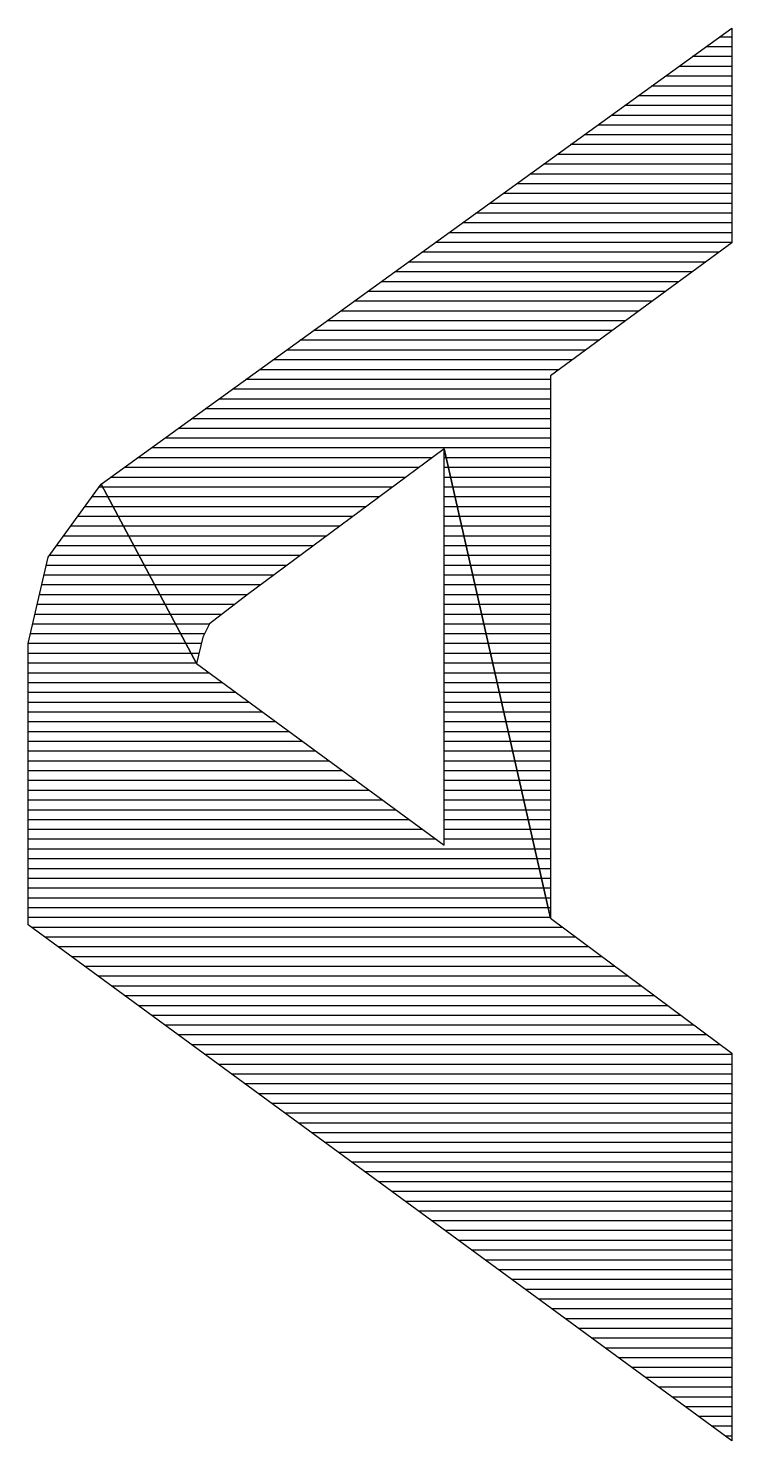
# Model space of a CAD drawing. Extents: x -25 to 108, y -8 to 51.
# Drawn here: x 70.816 to 72.366, y 17.364 to 20.473 of the extents above; entities that cross this region are included whole.
import ezdxf

# ---------------------------------------------------------------- set-up
doc = ezdxf.new("R2010")
doc.units = 0
doc.layers.add('BG_SILKBOTTOM20240221', color=40, linetype='CONTINUOUS')

msp = doc.modelspace()

# ---------------------------------------------------------------- linework, layer by layer
at = {"layer": 'BG_SILKBOTTOM20240221'}
for points in [[(70.976998, 19.469608), (72.366124, 20.473416)], [(72.366124, 20.473416), (72.366124, 20.000722)], [(72.366124, 20.432522), (72.309228, 20.432522)], [(72.366124, 20.453858), (72.338946, 20.453858)], [(72.366124, 20.410932), (72.279002, 20.410932)], [(72.366124, 20.389342), (72.249538, 20.389342)], [(72.366124, 20.346162), (72.189594, 20.346162)], [(72.366124, 20.367752), (72.21982, 20.367752)], [(72.366124, 20.324826), (72.16013, 20.324826)], [(72.366124, 20.281646), (72.100186, 20.281646)], [(72.366124, 20.303236), (72.130412, 20.303236)], [(72.366124, 20.260056), (72.070722, 20.260056)], [(72.366124, 20.21713), (72.010778, 20.21713)], [(72.366124, 20.238466), (72.041004, 20.238466)], [(72.366124, 20.19554), (71.981314, 20.19554)], [(72.366124, 20.15236), (71.92137, 20.15236)], [(72.366124, 20.17395), (71.951596, 20.17395)], [(72.366124, 20.13077), (71.891906, 20.13077)], [(72.366124, 20.109434), (71.862188, 20.109434)], [(72.366124, 20.066254), (71.802498, 20.066254)], [(72.366124, 20.087844), (71.831962, 20.087844)], [(72.366124, 20.044664), (71.77278, 20.044664)], [(72.366124, 20.001738), (71.71309, 20.001738)], [(72.366124, 20.023074), (71.742554, 20.023074)], [(72.366124, 20.000722), (71.966582, 19.708114)], [(72.33793, 19.980148), (71.683372, 19.980148)], [(72.279002, 19.936968), (71.623682, 19.936968)], [(72.30872, 19.958558), (71.653146, 19.958558)], [(72.249792, 19.915378), (71.593964, 19.915378)], [(72.190864, 19.872452), (71.534274, 19.872452)], [(72.220074, 19.894042), (71.563738, 19.894042)], [(72.161654, 19.850862), (71.504556, 19.850862)], [(72.131936, 19.829272), (71.47433, 19.829272)], [(72.073516, 19.786346), (71.41464, 19.786346)], [(72.102726, 19.807682), (71.444866, 19.807682)], [(72.043798, 19.764756), (71.384922, 19.764756)], [(71.985378, 19.721576), (71.325232, 19.721576)], [(72.014588, 19.743166), (71.355458, 19.743166)], [(71.966582, 19.699986), (71.295514, 19.699986)], [(71.966582, 19.708114), (71.966582, 18.514314)], [(71.966582, 19.65706), (71.235824, 19.65706)], [(71.966582, 19.67865), (71.26605, 19.67865)], [(71.966582, 19.63547), (71.206106, 19.63547)], [(71.966582, 19.59229), (71.146416, 19.59229)], [(71.966582, 19.61388), (71.176642, 19.61388)], [(71.966582, 19.570954), (71.116698, 19.570954)], [(71.966582, 19.549364), (71.087234, 19.549364)], [(71.732394, 19.547586), (71.298562, 19.225768)], [(71.732394, 19.547586), (71.966582, 18.514314)], [(71.732394, 18.675096), (71.732394, 19.547586)], [(71.966582, 18.514314), (71.732394, 19.547586)], [(71.676768, 19.506184), (71.02729, 19.506184)], [(71.705724, 19.527774), (71.057008, 19.527774)], [(71.736966, 19.527774), (71.732394, 19.527774)], [(71.741792, 19.506184), (71.732394, 19.506184)], [(71.966582, 19.527774), (71.737474, 19.527774)], [(71.966582, 19.506184), (71.7423, 19.506184)], [(70.859904, 19.308826), (70.976998, 19.469608)], [(70.976998, 19.469608), (71.186802, 19.074638)], [(71.186802, 19.074638), (70.976998, 19.469608)], [(71.647558, 19.484594), (70.997826, 19.484594)], [(71.746618, 19.484594), (71.732394, 19.484594)], [(71.966582, 19.484594), (71.747126, 19.484594)], [(70.99173, 19.441668), (70.95617, 19.441668)], [(70.9803, 19.463258), (70.972172, 19.463258)], [(71.618602, 19.463258), (70.980554, 19.463258)], [(71.5899, 19.441668), (70.991984, 19.441668)], [(71.751698, 19.463258), (71.732394, 19.463258)], [(71.756524, 19.441668), (71.732394, 19.441668)], [(71.966582, 19.463258), (71.751952, 19.463258)], [(71.966582, 19.441668), (71.756778, 19.441668)], [(71.002906, 19.420078), (70.94093, 19.420078)], [(71.56069, 19.420078), (71.003414, 19.420078)], [(71.76135, 19.420078), (71.732394, 19.420078)], [(71.966582, 19.420078), (71.761858, 19.420078)], [(71.026274, 19.376898), (70.909434, 19.376898)], [(71.014336, 19.398488), (70.924928, 19.398488)], [(71.531734, 19.398488), (71.014844, 19.398488)], [(71.502524, 19.376898), (71.026528, 19.376898)], [(71.766176, 19.398488), (71.732394, 19.398488)], [(71.771002, 19.376898), (71.732394, 19.376898)], [(71.966582, 19.398488), (71.766684, 19.398488)], [(71.966582, 19.376898), (71.77151, 19.376898)], [(71.03745, 19.355562), (70.893686, 19.355562)], [(71.473568, 19.355562), (71.037958, 19.355562)], [(71.776082, 19.355562), (71.732394, 19.355562)], [(71.966582, 19.355562), (71.776336, 19.355562)], [(71.06031, 19.312382), (70.862444, 19.312382)], [(71.04888, 19.333972), (70.878192, 19.333972)], [(71.444358, 19.333972), (71.049388, 19.333972)], [(71.415402, 19.312382), (71.060818, 19.312382)], [(71.780908, 19.333972), (71.732394, 19.333972)], [(71.785734, 19.312382), (71.732394, 19.312382)], [(71.966582, 19.333972), (71.781162, 19.333972)], [(71.966582, 19.312382), (71.786242, 19.312382)], [(70.815962, 19.11858), (70.859904, 19.308826)], [(71.07174, 19.290792), (70.855586, 19.290792)], [(71.386192, 19.290792), (71.071994, 19.290792)], [(71.79056, 19.290792), (71.732394, 19.290792)], [(71.966582, 19.290792), (71.791068, 19.290792)], [(71.08317, 19.269202), (70.850506, 19.269202)], [(71.35749, 19.269202), (71.083424, 19.269202)], [(71.795386, 19.269202), (71.732394, 19.269202)], [(71.966582, 19.269202), (71.795894, 19.269202)], [(71.105776, 19.226276), (70.840854, 19.226276)], [(71.094346, 19.247866), (70.84568, 19.247866)], [(71.328026, 19.247866), (71.094854, 19.247866)], [(71.299324, 19.226276), (71.106284, 19.226276)], [(71.298562, 19.225768), (71.215504, 19.162522)], [(71.800466, 19.247866), (71.732394, 19.247866)], [(71.805292, 19.226276), (71.732394, 19.226276)], [(71.966582, 19.247866), (71.80072, 19.247866)], [(71.966582, 19.226276), (71.805546, 19.226276)], [(71.117714, 19.204686), (70.83552, 19.204686)], [(71.270876, 19.204686), (71.117968, 19.204686)], [(71.810118, 19.204686), (71.732394, 19.204686)], [(71.966582, 19.204686), (71.810626, 19.204686)], [(71.14032, 19.161506), (70.825868, 19.161506)], [(71.12889, 19.183096), (70.830694, 19.183096)], [(71.242682, 19.183096), (71.129398, 19.183096)], [(71.21525, 19.161506), (71.140828, 19.161506)], [(71.215504, 19.162522), (71.201026, 19.133058)], [(71.814944, 19.183096), (71.732394, 19.183096)], [(71.81977, 19.161506), (71.732394, 19.161506)], [(71.966582, 19.183096), (71.815452, 19.183096)], [(71.966582, 19.161506), (71.820278, 19.161506)], [(71.15175, 19.14017), (70.821042, 19.14017)], [(71.204582, 19.14017), (71.152258, 19.14017)], [(71.201026, 19.133058), (71.186802, 19.074638)], [(71.82485, 19.14017), (71.732394, 19.14017)], [(71.966582, 19.14017), (71.825104, 19.14017)], [(71.16318, 19.11858), (70.815962, 19.11858)], [(70.815962, 18.499582), (70.815962, 19.11858)], [(71.17461, 19.09699), (70.815962, 19.09699)], [(71.197724, 19.11858), (71.163434, 19.11858)], [(71.19239, 19.09699), (71.174864, 19.09699)], [(71.829676, 19.11858), (71.732394, 19.11858)], [(71.834502, 19.09699), (71.732394, 19.09699)], [(71.966582, 19.11858), (71.82993, 19.11858)], [(71.966582, 19.09699), (71.83501, 19.09699)], [(71.185786, 19.0754), (70.815962, 19.0754)], [(71.187056, 19.0754), (71.186294, 19.0754)], [(71.186802, 19.074638), (71.732394, 18.675096)], [(71.839328, 19.0754), (71.732394, 19.0754)], [(71.966582, 19.0754), (71.839836, 19.0754)], [(71.214742, 19.05381), (70.815962, 19.05381)], [(71.24446, 19.032474), (70.815962, 19.032474)], [(71.844154, 19.05381), (71.732394, 19.05381)], [(71.849234, 19.032474), (71.732394, 19.032474)], [(71.966582, 19.05381), (71.844662, 19.05381)], [(71.966582, 19.032474), (71.849488, 19.032474)], [(71.27367, 19.010884), (70.815962, 19.010884)], [(71.85406, 19.010884), (71.732394, 19.010884)], [(71.966582, 19.010884), (71.854314, 19.010884)], [(71.30288, 18.989294), (70.815962, 18.989294)], [(71.858886, 18.989294), (71.732394, 18.989294)], [(71.966582, 18.989294), (71.859394, 18.989294)], [(71.332598, 18.967704), (70.815962, 18.967704)], [(71.361808, 18.946114), (70.815962, 18.946114)], [(71.863712, 18.967704), (71.732394, 18.967704)], [(71.868538, 18.946114), (71.732394, 18.946114)], [(71.966582, 18.967704), (71.86422, 18.967704)], [(71.966582, 18.946114), (71.869046, 18.946114)], [(71.391526, 18.924778), (70.815962, 18.924778)], [(71.873618, 18.924778), (71.732394, 18.924778)], [(71.966582, 18.924778), (71.873872, 18.924778)], [(71.420736, 18.903188), (70.815962, 18.903188)], [(71.449946, 18.881598), (70.815962, 18.881598)], [(71.878444, 18.903188), (71.732394, 18.903188)], [(71.88327, 18.881598), (71.732394, 18.881598)], [(71.966582, 18.903188), (71.878698, 18.903188)], [(71.966582, 18.881598), (71.883778, 18.881598)], [(71.479664, 18.860008), (70.815962, 18.860008)], [(71.888096, 18.860008), (71.732394, 18.860008)], [(71.966582, 18.860008), (71.888604, 18.860008)], [(71.508874, 18.838418), (70.815962, 18.838418)], [(71.538592, 18.817082), (70.815962, 18.817082)], [(71.892922, 18.838418), (71.732394, 18.838418)], [(71.898002, 18.817082), (71.732394, 18.817082)], [(71.966582, 18.838418), (71.89343, 18.838418)], [(71.966582, 18.817082), (71.898256, 18.817082)], [(71.567802, 18.795492), (70.815962, 18.795492)], [(71.902828, 18.795492), (71.732394, 18.795492)], [(71.966582, 18.795492), (71.903082, 18.795492)], [(71.59752, 18.773902), (70.815962, 18.773902)], [(71.62673, 18.752312), (70.815962, 18.752312)], [(71.907654, 18.773902), (71.732394, 18.773902)], [(71.91248, 18.752312), (71.732394, 18.752312)], [(71.966582, 18.773902), (71.908162, 18.773902)], [(71.966582, 18.752312), (71.912988, 18.752312)], [(71.656194, 18.730722), (70.815962, 18.730722)], [(71.917306, 18.730722), (71.732394, 18.730722)], [(71.966582, 18.730722), (71.917814, 18.730722)], [(71.685658, 18.709386), (70.815962, 18.709386)], [(71.922386, 18.709386), (71.732394, 18.709386)], [(71.966582, 18.709386), (71.92264, 18.709386)], [(71.715122, 18.687796), (70.815962, 18.687796)], [(71.932038, 18.666206), (70.815962, 18.666206)], [(71.927212, 18.687796), (71.732394, 18.687796)], [(71.966582, 18.687796), (71.927466, 18.687796)], [(71.966582, 18.666206), (71.932546, 18.666206)], [(71.936864, 18.644616), (70.815962, 18.644616)], [(71.966582, 18.644616), (71.937372, 18.644616)], [(71.94169, 18.623026), (70.815962, 18.623026)], [(71.94677, 18.60169), (70.815962, 18.60169)], [(71.966582, 18.623026), (71.942198, 18.623026)], [(71.966582, 18.60169), (71.947024, 18.60169)], [(71.951596, 18.5801), (70.815962, 18.5801)], [(71.966582, 18.5801), (71.95185, 18.5801)], [(71.956422, 18.55851), (70.815962, 18.55851)], [(71.961248, 18.53692), (70.815962, 18.53692)], [(71.966582, 18.55851), (71.95693, 18.55851)], [(71.966582, 18.53692), (71.961756, 18.53692)], [(71.966074, 18.51533), (70.815962, 18.51533)], [(71.966582, 18.514314), (72.366124, 18.216626)], [(72.366124, 17.363694), (70.815962, 18.499582)], [(71.99376, 18.493994), (70.82409, 18.493994)], [(72.022716, 18.472404), (70.853554, 18.472404)], [(72.051418, 18.450814), (70.882764, 18.450814)], [(72.080374, 18.429224), (70.912482, 18.429224)], [(72.10933, 18.407634), (70.941692, 18.407634)], [(72.13854, 18.386298), (70.970902, 18.386298)], [(72.167242, 18.364708), (71.00062, 18.364708)], [(72.196198, 18.343118), (71.02983, 18.343118)], [(72.225154, 18.321528), (71.05904, 18.321528)], [(72.253856, 18.299938), (71.088758, 18.299938)], [(72.282812, 18.278602), (71.117968, 18.278602)], [(72.312022, 18.257012), (71.147178, 18.257012)], [(72.340978, 18.235422), (71.176642, 18.235422)], [(72.366124, 18.213832), (71.206106, 18.213832)], [(72.366124, 18.192242), (71.23557, 18.192242)], [(72.366124, 18.216626), (72.366124, 17.363694)], [(72.366124, 18.170906), (71.26478, 18.170906)], [(72.366124, 18.149316), (71.294498, 18.149316)], [(72.366124, 18.127726), (71.323708, 18.127726)], [(72.366124, 18.106136), (71.352918, 18.106136)], [(72.366124, 18.084546), (71.382636, 18.084546)], [(72.366124, 18.06321), (71.411846, 18.06321)], [(72.366124, 18.04162), (71.441056, 18.04162)], [(72.366124, 18.02003), (71.470774, 18.02003)], [(72.366124, 17.99844), (71.499984, 17.99844)], [(72.366124, 17.97685), (71.529194, 17.97685)], [(72.366124, 17.955514), (71.558912, 17.955514)], [(72.366124, 17.933924), (71.588122, 17.933924)], [(72.366124, 17.912334), (71.617586, 17.912334)], [(72.366124, 17.890744), (71.64705, 17.890744)], [(72.366124, 17.869154), (71.676514, 17.869154)], [(72.366124, 17.847818), (71.705724, 17.847818)], [(72.366124, 17.826228), (71.735442, 17.826228)], [(72.366124, 17.804638), (71.764652, 17.804638)], [(72.366124, 17.783048), (71.793862, 17.783048)], [(72.366124, 17.761458), (71.82358, 17.761458)], [(72.366124, 17.740122), (71.85279, 17.740122)], [(72.366124, 17.718532), (71.882, 17.718532)], [(72.366124, 17.696942), (71.911718, 17.696942)], [(72.366124, 17.675352), (71.940928, 17.675352)], [(72.366124, 17.653762), (71.970138, 17.653762)], [(72.366124, 17.632426), (71.999856, 17.632426)], [(72.366124, 17.610836), (72.029066, 17.610836)], [(72.366124, 17.589246), (72.05853, 17.589246)], [(72.366124, 17.567656), (72.08774, 17.567656)], [(72.366124, 17.546066), (72.117458, 17.546066)], [(72.366124, 17.52473), (72.146668, 17.52473)], [(72.366124, 17.50314), (72.175878, 17.50314)], [(72.366124, 17.48155), (72.205596, 17.48155)], [(72.366124, 17.45996), (72.234806, 17.45996)], [(72.366124, 17.43837), (72.264016, 17.43837)], [(72.366124, 17.417034), (72.293734, 17.417034)], [(72.366124, 17.395444), (72.322944, 17.395444)], [(72.366124, 17.373854), (72.352154, 17.373854)]]:
    msp.add_lwpolyline(points, dxfattribs=at)

doc.saveas('drawing.dxf')
